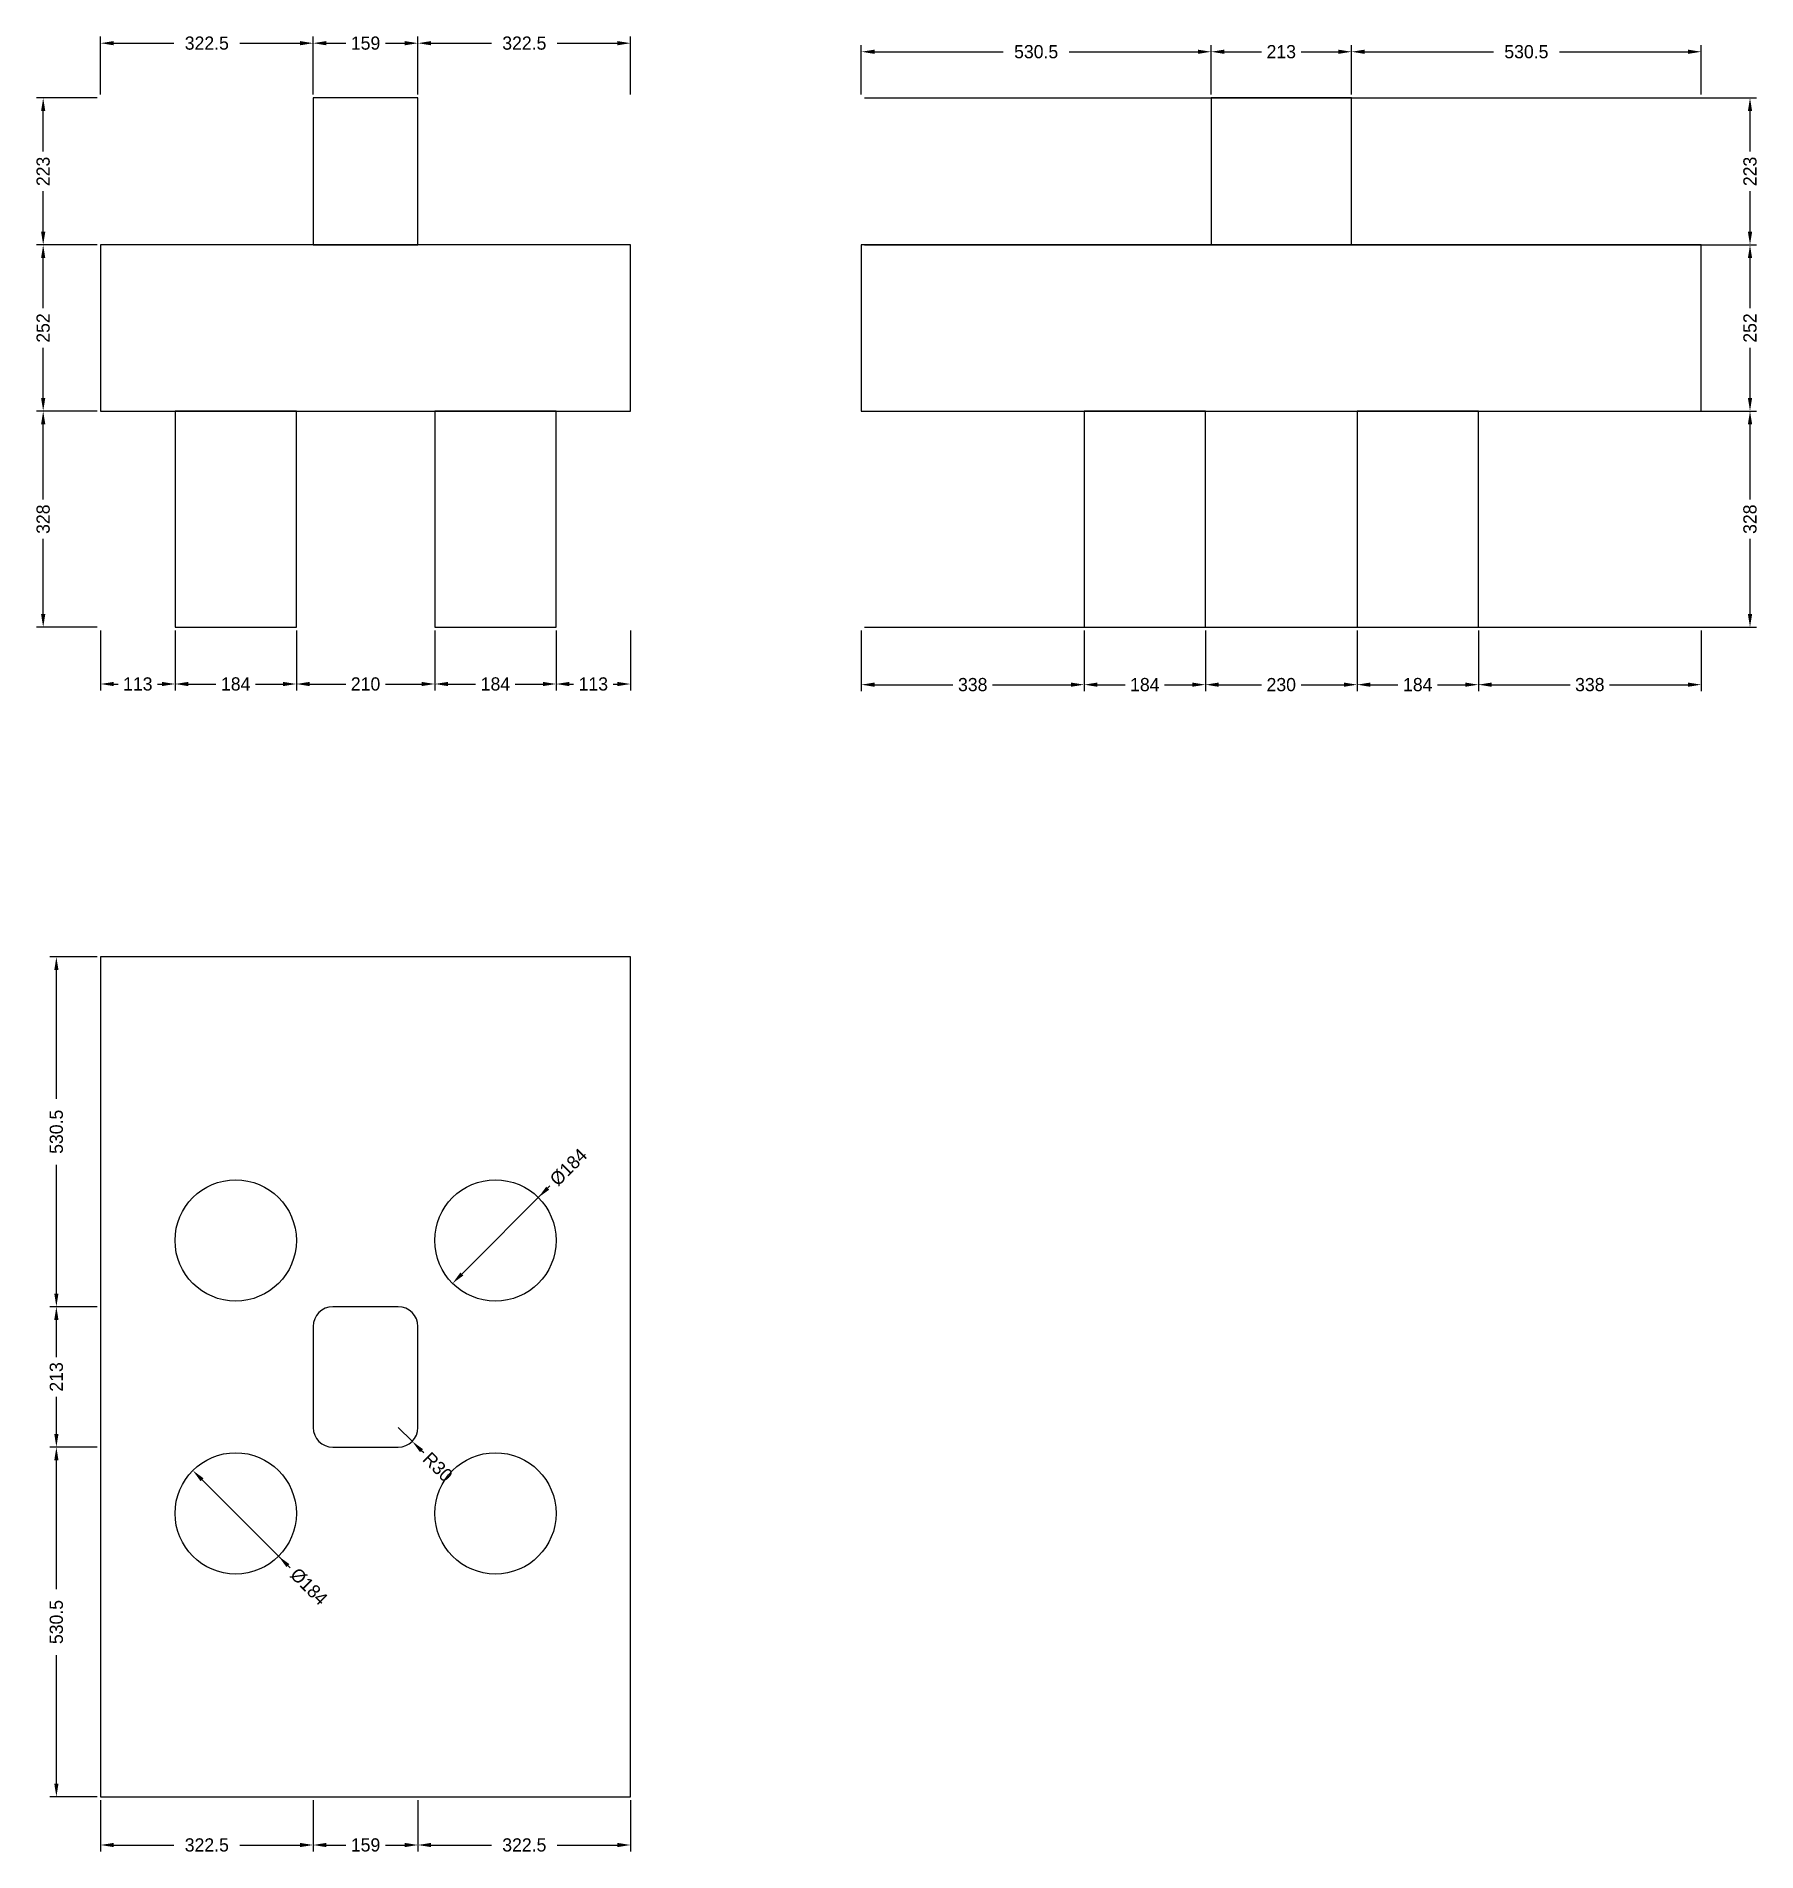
# Model space of a CAD drawing. Header units: metres. Extents: x -97 to 2512, y -83 to 2670.
import ezdxf

# ---------------------------------------------------------------- set-up
doc = ezdxf.new("R2010")
doc.units = ezdxf.units.M
for name, color, linetype in [('chengtai', 7, 'Continuous'), ('dunzhu', 7, 'Continuous'), ('zhuangji', 7, 'Continuous')]:
    doc.layers.add(name, color=color, linetype=linetype)

# ---------------------------------------------------------------- blocks, each defined once
blk = doc.blocks.new('_CLOSEDFILLED')
at = {"color": 0, "linetype": 'BYBLOCK'}
blk.add_solid([(-1, 0.16), (0, 0), (-1, -0.16)], dxfattribs=at)

msp = doc.modelspace()

# ---------------------------------------------------------------- linework, layer by layer
at = {"color": 7}
for p, q in [((0, 2582), (0, 2670)), ((20, 2660), (111.2, 2660)), ((211.3, 2660), (302.5, 2660)), ((322.5, 2582), (322.5, 2670)), ((322.5, 2582), (322.5, 2670)), ((342.5, 2660), (372, 2660)), ((432, 2660), (461.5, 2660)), ((481.5, 2582), (481.5, 2670)), ((481.5, 2582), (481.5, 2670)), ((501.5, 2660), (592.8, 2660)), ((692.8, 2660), (784, 2660)), ((804, 2582), (804, 2670)), ((1154, 2582), (1154, 2657)), ((1174, 2647), (1369.2, 2647)), ((1469.2, 2647), (1664.5, 2647)), ((1684.5, 2582), (1684.5, 2657)), ((1684.5, 2582), (1684.5, 2657)), ((1704.5, 2647), (1761, 2647)), ((1821, 2647), (1877.5, 2647)), ((1897.5, 2582), (1897.5, 2657)), ((1897.5, 2582), (1897.5, 2657)), ((1917.5, 2647), (2112.8, 2647)), ((2212.8, 2647), (2408, 2647)), ((2428, 2582), (2428, 2657)), ((-5, 2577), (-97, 2577)), ((1159, 2577), (2512, 2577)), ((-87, 2495.5), (-87, 2557)), ((2502, 2495.5), (2502, 2557)), ((-87, 2374), (-87, 2435.5)), ((2502, 2374), (2502, 2435.5)), ((-5, 2354), (-97, 2354)), ((-5, 2354), (-97, 2354)), ((1159, 2354), (2512, 2354)), ((1159, 2354), (2512, 2354)), ((-87, 2258), (-87, 2334)), ((2502, 2258), (2502, 2334)), ((-87, 2122), (-87, 2198)), ((2502, 2122), (2502, 2198)), ((-5, 2102), (-97, 2102)), ((-5, 2102), (-97, 2102)), ((1159, 2102), (2512, 2102)), ((1159, 2102), (2512, 2102)), ((-87, 1968), (-87, 2082)), ((2502, 1968), (2502, 2082)), ((-87, 1794), (-87, 1908)), ((2502, 1794), (2502, 1908)), ((-5, 1774), (-97, 1774)), ((0, 1769), (0, 1678)), ((113, 1769), (113, 1678)), ((113, 1769), (113, 1678)), ((297, 1769), (297, 1678)), ((297, 1769), (297, 1678)), ((507, 1769), (507, 1678)), ((507, 1769), (507, 1678)), ((691, 1769), (691, 1678)), ((691, 1769), (691, 1678)), ((804, 1769), (804, 1678)), ((1154, 1769), (1154, 1677)), ((1159, 1774), (2512, 1774)), ((1492, 1769), (1492, 1677)), ((1492, 1769), (1492, 1677)), ((1676, 1769), (1676, 1677)), ((1676, 1769), (1676, 1677)), ((1906, 1769), (1906, 1677)), ((1906, 1769), (1906, 1677)), ((2090, 1769), (2090, 1677)), ((2090, 1769), (2090, 1677)), ((2428, 1769), (2428, 1677)), ((20, 1688), (26.5, 1688)), ((86.5, 1688), (93, 1688)), ((133, 1688), (175, 1688)), ((235, 1688), (277, 1688)), ((317, 1688), (372, 1688)), ((432, 1688), (487, 1688)), ((527, 1688), (569, 1688)), ((629, 1688), (671, 1688)), ((711, 1688), (717.5, 1688)), ((777.5, 1688), (784, 1688)), ((1174, 1687), (1293, 1687)), ((1353, 1687), (1472, 1687)), ((1512, 1687), (1554, 1687)), ((1614, 1687), (1656, 1687)), ((1696, 1687), (1761, 1687)), ((1821, 1687), (1886, 1687)), ((1926, 1687), (1968, 1687)), ((2028, 1687), (2070, 1687)), ((2110, 1687), (2229, 1687)), ((2289, 1687), (2408, 1687)), ((-5, 1274), (-77, 1274)), ((-67, 1058.8), (-67, 1254)), ((-67, 763.5), (-67, 958.8)), ((678.2, 923.2), (548.1, 793.1)), ((681.7, 926.7), (678.2, 923.2)), ((-5, 743.5), (-77, 743.5)), ((-5, 743.5), (-77, 743.5)), ((-67, 667), (-67, 723.5)), ((-67, 550.5), (-67, 607)), ((451.5, 560.5), (472.7, 539.3)), ((-5, 530.5), (-77, 530.5)), ((-5, 530.5), (-77, 530.5)), ((490.4, 521.6), (486.9, 525.1)), ((-67, 315.2), (-67, 510.5)), ((284.2, 350.8), (154.1, 480.9)), ((287.7, 347.3), (284.2, 350.8)), ((-67, 20), (-67, 215.2)), ((-5, 0), (-77, 0)), ((0, -5), (0, -83)), ((322.5, -5), (322.5, -83)), ((322.5, -5), (322.5, -83)), ((481.5, -5), (481.5, -83)), ((481.5, -5), (481.5, -83)), ((804, -5), (804, -83)), ((20, -73), (111.2, -73)), ((211.3, -73), (302.5, -73)), ((342.5, -73), (372, -73)), ((432, -73), (461.5, -73)), ((501.5, -73), (592.8, -73)), ((692.8, -73), (784, -73))]:
    msp.add_line(p, q, dxfattribs=at)
at = {"layer": 'chengtai'}
for points in [[(0, 2102), (804, 2102), (804, 2354), (0, 2354), (0, 2102)], [(1154, 2102), (2428, 2102), (2428, 2354), (1154, 2354), (1154, 2102)], [(0, 0), (804, 0), (804, 1274), (0, 1274), (0, 0)]]:
    msp.add_lwpolyline(points, dxfattribs=at)
at = {"layer": 'Defpoints', "color": 7}
for p in [(0, 2660), (322.5, 2660), (481.5, 2660), (1154, 2647), (1684.5, 2647), (1897.5, 2647), (0, 2577), (0, 2577), (322.5, 2577), (322.5, 2577), (481.5, 2577), (481.5, 2577), (804, 2577), (1154, 2577), (1154, 2577), (1684.5, 2577), (1684.5, 2577), (1897.5, 2577), (1897.5, 2577), (2428, 2577), (-87, 2354), (0, 2354), (0, 2354), (1154, 2354), (1154, 2354), (2502, 2354), (-87, 2102), (0, 2102), (0, 2102), (1154, 2102), (1154, 2102), (2502, 2102), (-87, 1774), (0, 1774), (0, 1774), (113, 1774), (113, 1774), (297, 1774), (297, 1774), (507, 1774), (507, 1774), (691, 1774), (691, 1774), (804, 1774), (1154, 1774), (1154, 1774), (1492, 1774), (1492, 1774), (1676, 1774), (1676, 1774), (1906, 1774), (1906, 1774), (2090, 1774), (2090, 1774), (2428, 1774), (2502, 1774), (0, 1688), (113, 1688), (297, 1688), (507, 1688), (691, 1688), (1154, 1687), (1492, 1687), (1676, 1687), (1906, 1687), (2090, 1687), (0, 1274), (664.1, 909.1), (599, 844), (-67, 743.5), (0, 743.5), (0, 743.5), (451.5, 560.5), (-67, 530.5), (0, 530.5), (0, 530.5), (472.7, 539.3), (205, 430), (270.1, 364.9), (-67, 0), (0, 0), (0, 0), (322.5, 0), (322.5, 0), (481.5, 0), (481.5, 0), (804, 0), (0, -73), (322.5, -73), (481.5, -73)]:
    msp.add_point(p, dxfattribs=at)
at = {"layer": 'dunzhu'}
for p, q in [((451.5, 743.5), (352.5, 743.5)), ((322.5, 713.5), (322.5, 560.5)), ((481.5, 560.5), (481.5, 713.5)), ((352.5, 530.5), (451.5, 530.5))]:
    msp.add_line(p, q, dxfattribs=at)
for points in [[(322.5, 2354), (481.5, 2354), (481.5, 2577), (322.5, 2577), (322.5, 2354)], [(1684.5, 2354), (1897.5, 2354), (1897.5, 2577), (1684.5, 2577), (1684.5, 2354)]]:
    msp.add_lwpolyline(points, dxfattribs=at)
for centre, start, end in [((352.5, 713.5), 90, 180), ((451.5, 713.5), 0, 90), ((352.5, 560.5), 180, 270), ((451.5, 560.5), 270, 360)]:
    msp.add_arc(centre, 30, start, end, dxfattribs=at)
at = {"layer": 'zhuangji'}
for points in [[(113, 1774), (297, 1774), (297, 2102), (113, 2102), (113, 1774)], [(507, 1774), (691, 1774), (691, 2102), (507, 2102), (507, 1774)], [(1492, 1774), (1676, 1774), (1676, 2102), (1492, 2102), (1492, 1774)], [(1906, 1774), (2090, 1774), (2090, 2102), (1906, 2102), (1906, 1774)]]:
    msp.add_lwpolyline(points, dxfattribs=at)
for centre in [(205, 844), (205, 844), (599, 844), (599, 844), (205, 430), (205, 430), (599, 430), (599, 430)]:
    msp.add_circle(centre, 92, dxfattribs=at)

# ---------------------------------------------------------------- block references
at = {"color": 7, "xscale": 20, "yscale": 20}
for p, rotation in [((0, 2660), 180), ((322.5, 2660), 180), ((481.5, 2660), 180), ((1154, 2647), 180), ((1684.5, 2647), 180), ((1897.5, 2647), 180), ((-87, 2577), 90), ((2502, 2577), 90), ((-87, 2354), 270), ((2502, 2354), 270), ((-87, 2354), 90), ((2502, 2354), 90), ((-87, 2102), 270), ((2502, 2102), 270), ((-87, 2102), 90), ((2502, 2102), 90), ((-87, 1774), 270), ((2502, 1774), 270), ((0, 1688), 180), ((113, 1688), 180), ((297, 1688), 180), ((507, 1688), 180), ((691, 1688), 180), ((1154, 1687), 180), ((1492, 1687), 180), ((1676, 1687), 180), ((1906, 1687), 180), ((2090, 1687), 180), ((-67, 1274), 90), ((664.1, 909.1), 224.99999999999994), ((533.9, 778.9), 224.99999999999994), ((-67, 743.5), 270), ((-67, 743.5), 90), ((-67, 530.5), 270), ((-67, 530.5), 90), ((472.7, 539.3), 134.99999999999991), ((139.9, 495.1), 135), ((270.1, 364.9), 135), ((-67, 0), 270), ((0, -73), 180), ((322.5, -73), 180), ((481.5, -73), 180)]:
    msp.add_blockref('_CLOSEDFILLED', p, dxfattribs=dict(at, rotation=rotation))
for p in [(322.5, 2660), (481.5, 2660), (804, 2660), (1684.5, 2647), (1897.5, 2647), (2428, 2647), (113, 1688), (297, 1688), (507, 1688), (691, 1688), (804, 1688), (1492, 1687), (1676, 1687), (1906, 1687), (2090, 1687), (2428, 1687), (322.5, -73), (481.5, -73), (804, -73)]:
    msp.add_blockref('_CLOSEDFILLED', p, dxfattribs=at)

# ---------------------------------------------------------------- texts
at = {"color": 7, "char_height": 20, "attachment_point": 5}
for s, insert in [('322.5', (161.2, 2660)), ('159', (402, 2660)), ('322.5', (642.8, 2660)), ('530.5', (1419.2, 2647)), ('213', (1791, 2647)), ('530.5', (2162.8, 2647)), ('113', (56.5, 1688)), ('184', (205, 1688)), ('210', (402, 1688)), ('184', (599, 1688)), ('113', (747.5, 1688)), ('338', (1323, 1687)), ('184', (1584, 1687)), ('230', (1791, 1687)), ('184', (1998, 1687)), ('338', (2259, 1687)), ('322.5', (161.2, -73)), ('159', (402, -73)), ('322.5', (642.8, -73))]:
    msp.add_mtext(s, dxfattribs=dict(at, insert=insert))
for s, insert, rotation in [('223', (-87, 2465.5), 90), ('223', (2502, 2465.5), 90), ('252', (-87, 2228), 90), ('252', (2502, 2228), 90), ('328', (-87, 1938), 90), ('328', (2502, 1938), 90), ('530.5', (-67, 1008.8), 90), ('%%c184', (710, 955), 45), ('213', (-67, 637), 90), ('R30', (511.6, 500.4), 315), ('%%c184', (316, 319), 315), ('530.5', (-67, 265.2), 90)]:
    msp.add_mtext(s, dxfattribs=dict(at, insert=insert, rotation=rotation))

doc.saveas('drawing.dxf')
